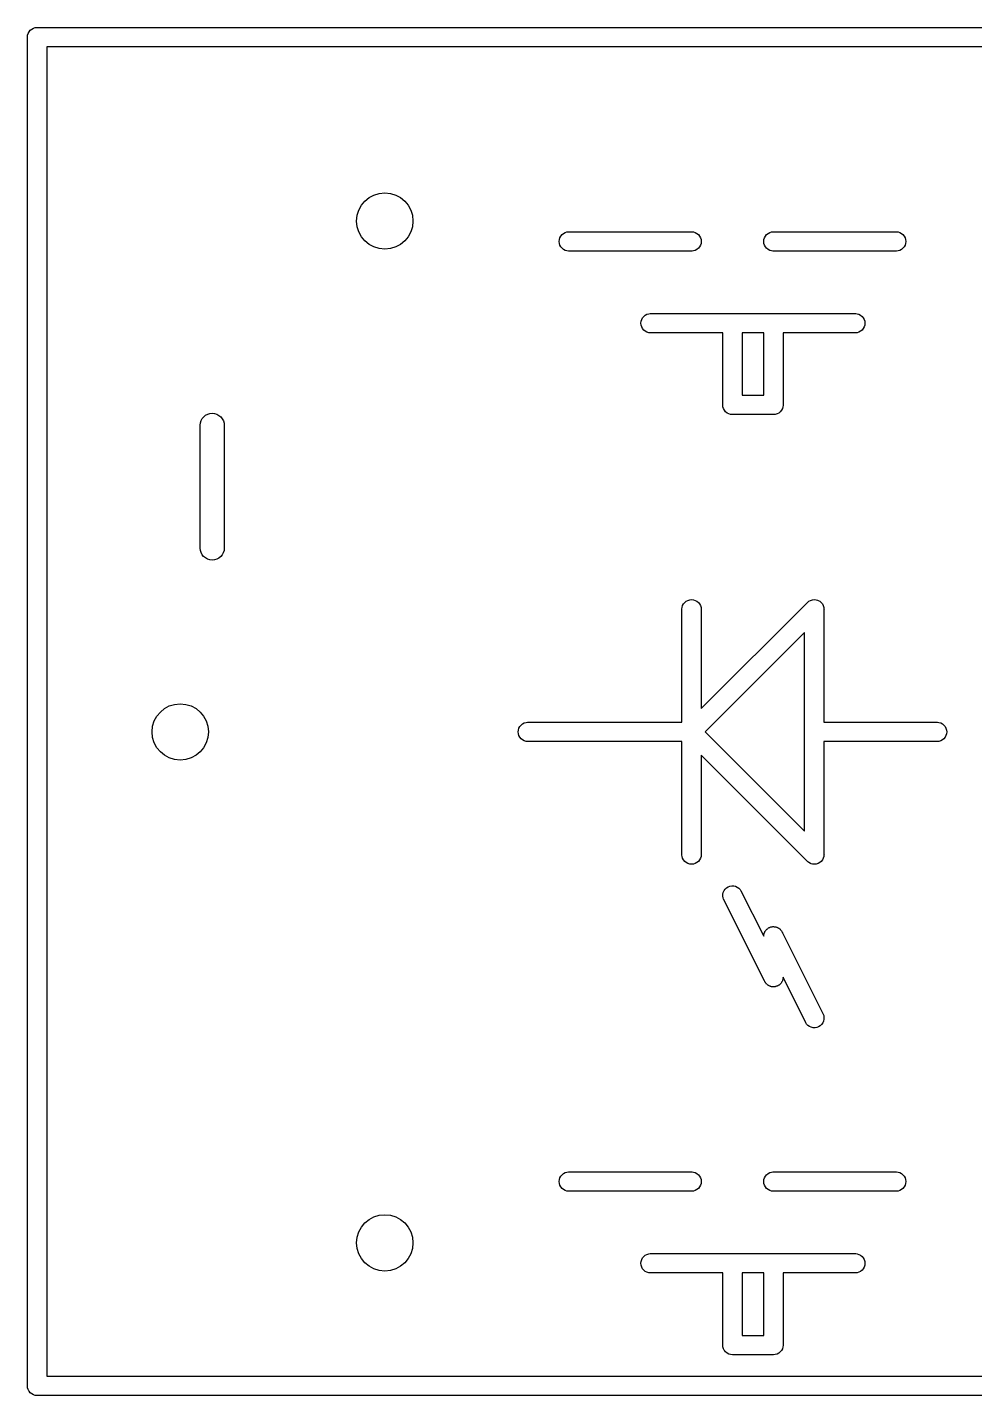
# Model space of a CAD drawing. Extents: x 17 to 176, y -177 to -9.
# Drawn here: x 21.57 to 27.46, y -87.43 to -78.93 of the extents above; entities that cross this region are included whole.
import ezdxf

# ---------------------------------------------------------------- set-up
doc = ezdxf.new("R2010")
doc.units = 0
doc.layers.add('BLACK', color=7, linetype='CONTINUOUS')

msp = doc.modelspace()

# ---------------------------------------------------------------- linework, layer by layer
at = {"layer": 'BLACK', "linetype": 'CONTINUOUS'}
for p, q in [((21.5737, -78.992), (21.5749, -78.9802)), ((21.5749, -78.9802), (21.5783, -78.9689)), ((21.5783, -78.9689), (21.5839, -78.9585)), ((21.5839, -78.9585), (21.5914, -78.9494)), ((21.5914, -78.9494), (21.6005, -78.9419)), ((21.6005, -78.9419), (21.6109, -78.9363)), ((21.6109, -78.9363), (21.6222, -78.9329)), ((21.6222, -78.9329), (21.6311, -78.932)), ((21.6311, -78.932), (21.634, -78.9317)), ((21.6311, -78.932), (21.6311, -78.932)), ((21.634, -78.9317), (21.6369, -78.932)), ((21.6369, -78.932), (29.7591, -78.932)), ((21.574, -78.995), (21.5737, -78.992)), ((21.574, -87.3711), (21.574, -78.995)), ((21.694, -79.052), (21.694, -87.314)), ((29.702, -79.052), (21.694, -79.052)), ((24.8757, -80.262), (24.8769, -80.2502)), ((24.8769, -80.2738), (24.8757, -80.262)), ((24.8769, -80.2502), (24.8803, -80.2389)), ((24.8803, -80.2389), (24.8859, -80.2285)), ((24.8859, -80.2285), (24.8934, -80.2194)), ((24.8934, -80.2194), (24.9025, -80.2119)), ((24.9025, -80.2119), (24.9129, -80.2063)), ((24.9129, -80.2063), (24.9242, -80.2029)), ((24.9242, -80.2029), (24.9331, -80.202)), ((24.9331, -80.202), (25.7009, -80.202)), ((25.7009, -80.202), (25.7098, -80.2029)), ((25.7098, -80.2029), (25.7211, -80.2063)), ((25.7211, -80.2063), (25.7315, -80.2119)), ((25.7315, -80.2119), (25.7406, -80.2194)), ((25.7406, -80.2194), (25.7481, -80.2285)), ((25.7481, -80.2285), (25.7537, -80.2389)), ((25.7537, -80.2389), (25.7571, -80.2502)), ((25.7571, -80.2502), (25.7583, -80.262)), ((25.7583, -80.262), (25.7571, -80.2738)), ((26.1457, -80.262), (26.1469, -80.2502)), ((26.1469, -80.2738), (26.1457, -80.262)), ((26.1469, -80.2502), (26.1503, -80.2389)), ((26.1503, -80.2389), (26.1559, -80.2285)), ((26.1559, -80.2285), (26.1634, -80.2194)), ((26.1634, -80.2194), (26.1725, -80.2119)), ((26.1725, -80.2119), (26.1829, -80.2063)), ((26.1829, -80.2063), (26.1942, -80.2029)), ((26.1942, -80.2029), (26.2031, -80.202)), ((26.2031, -80.202), (26.9709, -80.202)), ((26.9709, -80.202), (26.9798, -80.2029)), ((26.9798, -80.2029), (26.9911, -80.2063)), ((26.9911, -80.2063), (27.0015, -80.2119)), ((27.0015, -80.2119), (27.0106, -80.2194)), ((27.0106, -80.2194), (27.0181, -80.2285)), ((27.0181, -80.2285), (27.0237, -80.2389)), ((27.0237, -80.2389), (27.0271, -80.2502)), ((27.0271, -80.2502), (27.0283, -80.262)), ((27.0283, -80.262), (27.0271, -80.2738)), ((24.8803, -80.2851), (24.8769, -80.2738)), ((24.8859, -80.2955), (24.8803, -80.2851)), ((24.8934, -80.3046), (24.8859, -80.2955)), ((24.9025, -80.3121), (24.8934, -80.3046)), ((24.9129, -80.3177), (24.9025, -80.3121)), ((24.9242, -80.3211), (24.9129, -80.3177)), ((24.9331, -80.322), (24.9242, -80.3211)), ((25.7009, -80.322), (24.9331, -80.322)), ((25.7098, -80.3211), (25.7009, -80.322)), ((25.7211, -80.3177), (25.7098, -80.3211)), ((25.7315, -80.3121), (25.7211, -80.3177)), ((25.7406, -80.3046), (25.7315, -80.3121)), ((25.7481, -80.2955), (25.7406, -80.3046)), ((25.7537, -80.2851), (25.7481, -80.2955)), ((25.7571, -80.2738), (25.7537, -80.2851)), ((26.1503, -80.2851), (26.1469, -80.2738)), ((26.1559, -80.2955), (26.1503, -80.2851)), ((26.1634, -80.3046), (26.1559, -80.2955)), ((26.1725, -80.3121), (26.1634, -80.3046)), ((26.1829, -80.3177), (26.1725, -80.3121)), ((26.1942, -80.3211), (26.1829, -80.3177)), ((26.2031, -80.322), (26.1942, -80.3211)), ((26.9709, -80.322), (26.2031, -80.322)), ((26.9798, -80.3211), (26.9709, -80.322)), ((26.9911, -80.3177), (26.9798, -80.3211)), ((27.0015, -80.3121), (26.9911, -80.3177)), ((27.0106, -80.3046), (27.0015, -80.3121)), ((27.0181, -80.2955), (27.0106, -80.3046)), ((27.0237, -80.2851), (27.0181, -80.2955)), ((27.0271, -80.2738), (27.0237, -80.2851)), ((25.3837, -80.77), (25.3849, -80.7582)), ((25.3849, -80.7818), (25.3837, -80.77)), ((25.3849, -80.7582), (25.3883, -80.7469)), ((25.3883, -80.7469), (25.3939, -80.7365)), ((25.3939, -80.7365), (25.4014, -80.7274)), ((25.4014, -80.7274), (25.4105, -80.7199)), ((25.4105, -80.7199), (25.4209, -80.7143)), ((25.4209, -80.7143), (25.4322, -80.7109)), ((25.4322, -80.7109), (25.4411, -80.71)), ((25.4411, -80.71), (25.9491, -80.71)), ((25.9491, -80.71), (25.952, -80.7097)), ((25.952, -80.7097), (25.9549, -80.71)), ((25.9549, -80.71), (26.2031, -80.71)), ((26.2031, -80.71), (26.206, -80.7097)), ((26.206, -80.7097), (26.2089, -80.71)), ((26.2089, -80.71), (26.7169, -80.71)), ((26.7169, -80.71), (26.7258, -80.7109)), ((26.7258, -80.7109), (26.7371, -80.7143)), ((26.7371, -80.7143), (26.7475, -80.7199)), ((26.7475, -80.7199), (26.7566, -80.7274)), ((26.7566, -80.7274), (26.7641, -80.7365)), ((26.7641, -80.7365), (26.7697, -80.7469)), ((26.7697, -80.7469), (26.7731, -80.7582)), ((26.7731, -80.7582), (26.7743, -80.77)), ((26.7743, -80.77), (26.7731, -80.7818)), ((25.3883, -80.7931), (25.3849, -80.7818)), ((25.3939, -80.8035), (25.3883, -80.7931)), ((25.4014, -80.8126), (25.3939, -80.8035)), ((25.4105, -80.8201), (25.4014, -80.8126)), ((25.4209, -80.8257), (25.4105, -80.8201)), ((25.4322, -80.8291), (25.4209, -80.8257)), ((25.4411, -80.83), (25.4322, -80.8291)), ((25.892, -80.83), (25.4411, -80.83)), ((25.892, -81.2751), (25.892, -80.83)), ((26.012, -80.83), (26.012, -81.218)), ((26.146, -80.83), (26.012, -80.83)), ((26.146, -81.218), (26.146, -80.83)), ((26.7169, -80.83), (26.266, -80.83)), ((26.266, -80.83), (26.266, -81.2751)), ((26.7258, -80.8291), (26.7169, -80.83)), ((26.7371, -80.8257), (26.7258, -80.8291)), ((26.7475, -80.8201), (26.7371, -80.8257)), ((26.7566, -80.8126), (26.7475, -80.8201)), ((26.7641, -80.8035), (26.7566, -80.8126)), ((26.7697, -80.7931), (26.7641, -80.8035)), ((26.7731, -80.7818), (26.7697, -80.7931)), ((25.8917, -81.278), (25.892, -81.2751)), ((25.8929, -81.2898), (25.8917, -81.278)), ((26.012, -81.218), (26.146, -81.218)), ((26.266, -81.2809), (26.2651, -81.2898)), ((26.266, -81.2751), (26.2663, -81.278)), ((26.2663, -81.278), (26.266, -81.2809)), ((26.266, -81.2809), (26.266, -81.2809)), ((22.6525, -81.3755), (22.6595, -81.3627)), ((22.6595, -81.3627), (22.669, -81.3515)), ((22.669, -81.3515), (22.6804, -81.3423)), ((22.6804, -81.3423), (22.6933, -81.3355)), ((22.6933, -81.3355), (22.7074, -81.3314)), ((22.7074, -81.3314), (22.722, -81.33)), ((22.722, -81.33), (22.7365, -81.3316)), ((22.7365, -81.3316), (22.7505, -81.3359)), ((22.7505, -81.3359), (22.7634, -81.3429)), ((22.7634, -81.3429), (22.7746, -81.3522)), ((22.7746, -81.3522), (22.7839, -81.3635)), ((22.7839, -81.3635), (22.7908, -81.3765)), ((25.8963, -81.3011), (25.8929, -81.2898)), ((25.9019, -81.3115), (25.8963, -81.3011)), ((25.9094, -81.3206), (25.9019, -81.3115)), ((25.9185, -81.3281), (25.9094, -81.3206)), ((25.9289, -81.3337), (25.9185, -81.3281)), ((25.9402, -81.3371), (25.9289, -81.3337)), ((25.952, -81.3383), (25.9402, -81.3371)), ((25.9549, -81.338), (25.952, -81.3383)), ((26.2031, -81.338), (25.9549, -81.338)), ((26.206, -81.3383), (26.2031, -81.338)), ((26.2178, -81.3371), (26.206, -81.3383)), ((26.2291, -81.3337), (26.2178, -81.3371)), ((26.2395, -81.3281), (26.2291, -81.3337)), ((26.2486, -81.3206), (26.2395, -81.3281)), ((26.2561, -81.3115), (26.2486, -81.3206)), ((26.2617, -81.3011), (26.2561, -81.3115)), ((26.2651, -81.2898), (26.2617, -81.3011)), ((22.6464, -81.404), (22.6481, -81.3895)), ((22.6464, -81.405), (22.6464, -81.404)), ((22.6464, -82.167), (22.6464, -81.405)), ((22.6481, -81.3895), (22.6525, -81.3755)), ((22.7908, -81.3765), (22.795, -81.3905)), ((22.795, -81.3905), (22.7964, -81.405)), ((22.7964, -81.405), (22.7964, -82.167)), ((22.6479, -82.1815), (22.6464, -82.167)), ((22.6521, -82.1955), (22.6479, -82.1815)), ((22.659, -82.2085), (22.6521, -82.1955)), ((22.6682, -82.2198), (22.659, -82.2085)), ((22.6795, -82.2291), (22.6682, -82.2198)), ((22.7833, -82.2093), (22.7739, -82.2205)), ((22.7904, -82.1965), (22.7833, -82.2093)), ((22.7948, -82.1825), (22.7904, -82.1965)), ((22.7964, -82.168), (22.7948, -82.1825)), ((22.7964, -82.167), (22.7964, -82.168)), ((22.6924, -82.2361), (22.6795, -82.2291)), ((22.7063, -82.2404), (22.6924, -82.2361)), ((22.7209, -82.242), (22.7063, -82.2404)), ((22.7355, -82.2406), (22.7209, -82.242)), ((22.7495, -82.2365), (22.7355, -82.2406)), ((22.7625, -82.2297), (22.7495, -82.2365)), ((22.7739, -82.2205), (22.7625, -82.2297)), ((25.638, -82.5451), (25.6389, -82.5362)), ((25.638, -83.0563), (25.638, -82.5451)), ((25.6389, -82.5362), (25.6423, -82.5249)), ((25.6423, -82.5249), (25.6479, -82.5145)), ((25.6479, -82.5145), (25.6554, -82.5054)), ((25.6554, -82.5054), (25.6645, -82.4979)), ((25.6645, -82.4979), (25.6749, -82.4923)), ((25.6749, -82.4923), (25.6862, -82.4889)), ((25.6862, -82.4889), (25.698, -82.4877)), ((25.698, -82.4877), (25.7098, -82.4889)), ((25.7098, -82.4889), (25.7211, -82.4923)), ((25.7211, -82.4923), (25.7315, -82.4979)), ((25.7315, -82.4979), (25.7406, -82.5054)), ((25.7406, -82.5054), (25.7481, -82.5145)), ((25.7481, -82.5145), (25.7537, -82.5249)), ((25.7537, -82.5249), (25.7571, -82.5362)), ((25.7571, -82.5362), (25.758, -82.5451)), ((25.758, -83.1651), (26.4155, -82.5076)), ((25.758, -82.5451), (25.758, -83.1651)), ((26.4155, -82.5076), (26.4174, -82.5054)), ((26.4174, -82.5054), (26.4196, -82.5035)), ((26.4196, -82.5035), (26.4197, -82.5035)), ((26.4197, -82.5035), (26.4265, -82.4979)), ((26.4265, -82.4979), (26.4369, -82.4923)), ((26.4369, -82.4923), (26.4482, -82.4889)), ((26.4482, -82.4889), (26.46, -82.4877)), ((26.46, -82.4877), (26.4718, -82.4889)), ((26.4718, -82.4889), (26.4796, -82.4913)), ((26.4796, -82.4913), (26.4831, -82.4923)), ((26.4831, -82.4923), (26.4935, -82.4979)), ((26.4935, -82.4979), (26.5026, -82.5054)), ((26.5026, -82.5054), (26.5101, -82.5145)), ((26.5101, -82.5145), (26.5157, -82.5249)), ((26.5157, -82.5249), (26.5191, -82.5362)), ((26.5191, -82.5362), (26.52, -82.5451)), ((26.52, -82.5451), (26.52, -82.5451)), ((26.52, -82.5451), (26.5203, -82.548)), ((26.5203, -82.548), (26.52, -82.5509)), ((26.52, -82.5509), (26.52, -83.25)), ((26.4, -82.6929), (25.7829, -83.31)), ((26.4, -83.307), (26.4, -82.6929)), ((25.638, -83.25), (25.638, -83.0563)), ((24.6217, -83.31), (24.6229, -83.2982)), ((24.6229, -83.3218), (24.6217, -83.31)), ((24.6229, -83.2982), (24.6263, -83.2869)), ((24.6263, -83.3331), (24.6229, -83.3218)), ((24.6263, -83.2869), (24.6319, -83.2765)), ((24.6319, -83.2765), (24.6394, -83.2674)), ((24.6394, -83.2674), (24.6485, -83.2599)), ((24.6485, -83.2599), (24.6589, -83.2543)), ((24.6589, -83.2543), (24.6702, -83.2509)), ((24.6702, -83.2509), (24.6791, -83.25)), ((24.6791, -83.25), (25.638, -83.25)), ((25.7829, -83.31), (26.4, -83.9271)), ((26.3997, -83.31), (26.4, -83.307)), ((26.4, -83.3129), (26.3997, -83.31)), ((26.4, -83.9271), (26.4, -83.3129)), ((26.52, -83.25), (27.2249, -83.25)), ((27.2249, -83.25), (27.2338, -83.2509)), ((27.2338, -83.2509), (27.2451, -83.2543)), ((27.2451, -83.2543), (27.2555, -83.2599)), ((27.2555, -83.2599), (27.2646, -83.2674)), ((27.2646, -83.2674), (27.2721, -83.2765)), ((27.2721, -83.2765), (27.2777, -83.2869)), ((27.2777, -83.2869), (27.2811, -83.2982)), ((27.2811, -83.3218), (27.2777, -83.3331)), ((27.2811, -83.2982), (27.2823, -83.31)), ((27.2823, -83.31), (27.2811, -83.3218)), ((24.6319, -83.3435), (24.6263, -83.3331)), ((24.6394, -83.3526), (24.6319, -83.3435)), ((24.6485, -83.3601), (24.6394, -83.3526)), ((24.6589, -83.3657), (24.6485, -83.3601)), ((24.6702, -83.3691), (24.6589, -83.3657)), ((24.6791, -83.37), (24.6702, -83.3691)), ((25.638, -83.37), (24.6791, -83.37)), ((25.638, -84.0749), (25.638, -83.37)), ((27.2249, -83.37), (26.52, -83.37)), ((26.52, -83.37), (26.52, -84.0691)), ((27.2338, -83.3691), (27.2249, -83.37)), ((27.2451, -83.3657), (27.2338, -83.3691)), ((27.2555, -83.3601), (27.2451, -83.3657)), ((27.2646, -83.3526), (27.2555, -83.3601)), ((27.2721, -83.3435), (27.2646, -83.3526)), ((27.2777, -83.3331), (27.2721, -83.3435)), ((26.4155, -84.1124), (25.758, -83.4549)), ((25.758, -83.4549), (25.758, -84.0749)), ((25.6389, -84.0838), (25.638, -84.0749)), ((25.6423, -84.0951), (25.6389, -84.0838)), ((25.7571, -84.0838), (25.7537, -84.0951)), ((25.758, -84.0749), (25.7571, -84.0838)), ((26.5191, -84.0838), (26.5157, -84.0951)), ((26.52, -84.0749), (26.5191, -84.0838)), ((26.52, -84.0691), (26.5203, -84.072)), ((26.5203, -84.072), (26.52, -84.0749)), ((26.52, -84.0749), (26.52, -84.0749)), ((25.6479, -84.1055), (25.6423, -84.0951)), ((25.6554, -84.1146), (25.6479, -84.1055)), ((25.6645, -84.1221), (25.6554, -84.1146)), ((25.6749, -84.1277), (25.6645, -84.1221)), ((25.6862, -84.1311), (25.6749, -84.1277)), ((25.698, -84.1323), (25.6862, -84.1311)), ((25.7098, -84.1311), (25.698, -84.1323)), ((25.7211, -84.1277), (25.7098, -84.1311)), ((25.7315, -84.1221), (25.7211, -84.1277)), ((25.7406, -84.1146), (25.7315, -84.1221)), ((25.7481, -84.1055), (25.7406, -84.1146)), ((25.7537, -84.0951), (25.7481, -84.1055)), ((26.4174, -84.1146), (26.4155, -84.1124)), ((26.4196, -84.1165), (26.4174, -84.1146)), ((26.4197, -84.1165), (26.4196, -84.1165)), ((26.4265, -84.1221), (26.4197, -84.1165)), ((26.4369, -84.1277), (26.4265, -84.1221)), ((26.4404, -84.1287), (26.4369, -84.1277)), ((26.4482, -84.1311), (26.4404, -84.1287)), ((26.46, -84.1323), (26.4482, -84.1311)), ((26.4718, -84.1311), (26.46, -84.1323)), ((26.4831, -84.1277), (26.4718, -84.1311)), ((26.4935, -84.1221), (26.4831, -84.1277)), ((26.5026, -84.1146), (26.4935, -84.1221)), ((26.5101, -84.1055), (26.5026, -84.1146)), ((26.5157, -84.0951), (26.5101, -84.1055)), ((25.8919, -84.3303), (25.8922, -84.3185)), ((25.8939, -84.3419), (25.8919, -84.3303)), ((25.8922, -84.3185), (25.8948, -84.3069)), ((25.897, -84.3502), (25.8939, -84.3419)), ((25.8948, -84.3069), (25.8996, -84.2961)), ((25.8996, -84.2961), (25.9065, -84.2865)), ((25.9065, -84.2865), (25.915, -84.2784)), ((25.915, -84.2784), (25.925, -84.2721)), ((25.925, -84.2721), (25.9361, -84.2679)), ((25.9361, -84.2679), (25.9477, -84.2659)), ((25.9477, -84.2659), (25.9595, -84.2662)), ((25.9595, -84.2662), (25.9711, -84.2688)), ((25.9711, -84.2688), (25.9819, -84.2736)), ((25.9819, -84.2736), (25.9915, -84.2805)), ((25.9915, -84.2805), (25.9996, -84.289)), ((25.9996, -84.289), (26.0043, -84.2965)), ((26.0043, -84.2965), (26.146, -84.5798)), ((26.1501, -84.8563), (25.897, -84.3502)), ((26.146, -84.5771), (26.1461, -84.5762)), ((26.146, -84.5792), (26.146, -84.5771)), ((26.146, -84.5798), (26.146, -84.5792)), ((26.1461, -84.5762), (26.1462, -84.5725)), ((26.1462, -84.5725), (26.1467, -84.5704)), ((26.1467, -84.5704), (26.1469, -84.5682)), ((26.1469, -84.5682), (26.148, -84.5646)), ((26.148, -84.5646), (26.1488, -84.5609)), ((26.1488, -84.5609), (26.1497, -84.559)), ((26.1497, -84.559), (26.1503, -84.5569)), ((26.1503, -84.5569), (26.1521, -84.5536)), ((26.1521, -84.5536), (26.1536, -84.5501)), ((26.1536, -84.5501), (26.1549, -84.5484)), ((26.1549, -84.5484), (26.1559, -84.5465)), ((26.1559, -84.5465), (26.1583, -84.5436)), ((26.1583, -84.5436), (26.1605, -84.5405)), ((26.1605, -84.5405), (26.162, -84.539)), ((26.162, -84.539), (26.1634, -84.5374)), ((26.1634, -84.5374), (26.1663, -84.535)), ((26.1663, -84.535), (26.169, -84.5324)), ((26.169, -84.5324), (26.1709, -84.5312)), ((26.1709, -84.5312), (26.1725, -84.5299)), ((26.1725, -84.5299), (26.1758, -84.5281)), ((26.1758, -84.5281), (26.179, -84.5261)), ((26.179, -84.5261), (26.181, -84.5253)), ((26.181, -84.5253), (26.1829, -84.5243)), ((26.1829, -84.5243), (26.1866, -84.5232)), ((26.1866, -84.5232), (26.1901, -84.5219)), ((26.1901, -84.5219), (26.1922, -84.5215)), ((26.1922, -84.5215), (26.1942, -84.5209)), ((26.1942, -84.5209), (26.198, -84.5205)), ((26.198, -84.5205), (26.2017, -84.5199)), ((26.2017, -84.5199), (26.2039, -84.5199)), ((26.2039, -84.5199), (26.206, -84.5197)), ((26.206, -84.5197), (26.2098, -84.5201)), ((26.2098, -84.5201), (26.2135, -84.5202)), ((26.2135, -84.5202), (26.2156, -84.5207)), ((26.2156, -84.5207), (26.2178, -84.5209)), ((26.2178, -84.5209), (26.2214, -84.522)), ((26.2214, -84.522), (26.2251, -84.5228)), ((26.2251, -84.5228), (26.227, -84.5237)), ((26.227, -84.5237), (26.2291, -84.5243)), ((26.2291, -84.5243), (26.2324, -84.5261)), ((26.2324, -84.5261), (26.2359, -84.5276)), ((26.2359, -84.5276), (26.2376, -84.5289)), ((26.2376, -84.5289), (26.2395, -84.5299)), ((26.2395, -84.5299), (26.2424, -84.5323)), ((26.2424, -84.5323), (26.2455, -84.5345)), ((26.2455, -84.5345), (26.247, -84.536)), ((26.247, -84.536), (26.2486, -84.5374)), ((26.2486, -84.5374), (26.251, -84.5403)), ((26.251, -84.5403), (26.2536, -84.543)), ((26.2536, -84.543), (26.2548, -84.5449)), ((26.2548, -84.5449), (26.2561, -84.5465)), ((26.2561, -84.5465), (26.2579, -84.5498)), ((26.2579, -84.5498), (26.2583, -84.5505)), ((26.2583, -84.5505), (26.2593, -84.5524)), ((26.2593, -84.5524), (26.2617, -84.5569)), ((26.2617, -84.5569), (26.2619, -84.5577)), ((26.2619, -84.5577), (26.515, -85.0638)), ((26.2623, -84.855), (26.2617, -84.8571)), ((26.2632, -84.8531), (26.2623, -84.855)), ((26.264, -84.8494), (26.2632, -84.8531)), ((26.2651, -84.8458), (26.264, -84.8494)), ((26.2653, -84.8436), (26.2651, -84.8458)), ((26.2658, -84.8415), (26.2653, -84.8436)), ((26.2659, -84.8378), (26.2658, -84.8415)), ((26.266, -84.8369), (26.2659, -84.8378)), ((26.4077, -85.1175), (26.266, -84.8342)), ((26.266, -84.8342), (26.266, -84.8348)), ((26.266, -84.8348), (26.266, -84.8369)), ((26.1503, -84.8571), (26.1501, -84.8563)), ((26.1527, -84.8615), (26.1503, -84.8571)), ((26.1537, -84.8635), (26.1527, -84.8615)), ((26.1541, -84.8642), (26.1537, -84.8635)), ((26.1559, -84.8675), (26.1541, -84.8642)), ((26.1572, -84.8691), (26.1559, -84.8675)), ((26.1584, -84.871), (26.1572, -84.8691)), ((26.161, -84.8737), (26.1584, -84.871)), ((26.1634, -84.8766), (26.161, -84.8737)), ((26.165, -84.878), (26.1634, -84.8766)), ((26.1665, -84.8795), (26.165, -84.878)), ((26.1696, -84.8817), (26.1665, -84.8795)), ((26.1725, -84.8841), (26.1696, -84.8817)), ((26.1744, -84.8851), (26.1725, -84.8841)), ((26.1761, -84.8864), (26.1744, -84.8851)), ((26.1796, -84.8879), (26.1761, -84.8864)), ((26.1829, -84.8897), (26.1796, -84.8879)), ((26.185, -84.8903), (26.1829, -84.8897)), ((26.1869, -84.8912), (26.185, -84.8903)), ((26.1906, -84.892), (26.1869, -84.8912)), ((26.1942, -84.8931), (26.1906, -84.892)), ((26.1964, -84.8933), (26.1942, -84.8931)), ((26.1985, -84.8938), (26.1964, -84.8933)), ((26.2022, -84.8939), (26.1985, -84.8938)), ((26.206, -84.8943), (26.2022, -84.8939)), ((26.2081, -84.8941), (26.206, -84.8943)), ((26.2103, -84.8941), (26.2081, -84.8941)), ((26.214, -84.8935), (26.2103, -84.8941)), ((26.2178, -84.8931), (26.214, -84.8935)), ((26.2198, -84.8925), (26.2178, -84.8931)), ((26.2219, -84.8921), (26.2198, -84.8925)), ((26.2254, -84.8908), (26.2219, -84.8921)), ((26.2291, -84.8897), (26.2254, -84.8908)), ((26.231, -84.8887), (26.2291, -84.8897)), ((26.233, -84.8879), (26.231, -84.8887)), ((26.2361, -84.8859), (26.233, -84.8879)), ((26.2395, -84.8841), (26.2361, -84.8859)), ((26.2412, -84.8828), (26.2395, -84.8841)), ((26.243, -84.8816), (26.2412, -84.8828)), ((26.2457, -84.879), (26.243, -84.8816)), ((26.2486, -84.8766), (26.2457, -84.879)), ((26.25, -84.875), (26.2486, -84.8766)), ((26.2515, -84.8735), (26.25, -84.875)), ((26.2537, -84.8704), (26.2515, -84.8735)), ((26.2561, -84.8675), (26.2537, -84.8704)), ((26.2571, -84.8656), (26.2561, -84.8675)), ((26.2584, -84.8639), (26.2571, -84.8656)), ((26.2599, -84.8604), (26.2584, -84.8639)), ((26.2617, -84.8571), (26.2599, -84.8604)), ((26.5172, -85.1071), (26.5124, -85.1179)), ((26.515, -85.0638), (26.5181, -85.0721)), ((26.5198, -85.0955), (26.5172, -85.1071)), ((26.5181, -85.0721), (26.5201, -85.0837)), ((26.5201, -85.0837), (26.5198, -85.0955)), ((26.4124, -85.125), (26.4077, -85.1175)), ((26.4205, -85.1335), (26.4124, -85.125)), ((26.4301, -85.1404), (26.4205, -85.1335)), ((26.4409, -85.1452), (26.4301, -85.1404)), ((26.4525, -85.1478), (26.4409, -85.1452)), ((26.4643, -85.1481), (26.4525, -85.1478)), ((26.4759, -85.1461), (26.4643, -85.1481)), ((26.487, -85.1419), (26.4759, -85.1461)), ((26.497, -85.1356), (26.487, -85.1419)), ((26.5055, -85.1275), (26.497, -85.1356)), ((26.5124, -85.1179), (26.5055, -85.1275)), ((24.9129, -86.0483), (24.9242, -86.0449)), ((24.9242, -86.0449), (24.9331, -86.044)), ((24.9331, -86.044), (25.7009, -86.044)), ((25.7009, -86.044), (25.7098, -86.0449)), ((25.7098, -86.0449), (25.7211, -86.0483)), ((26.1829, -86.0483), (26.1942, -86.0449)), ((26.1942, -86.0449), (26.2031, -86.044)), ((26.2031, -86.044), (26.9709, -86.044)), ((26.9709, -86.044), (26.9798, -86.0449)), ((26.9798, -86.0449), (26.9911, -86.0483)), ((24.8757, -86.104), (24.8769, -86.0922)), ((24.8769, -86.1158), (24.8757, -86.104)), ((24.8769, -86.0922), (24.8803, -86.0809)), ((24.8803, -86.1271), (24.8769, -86.1158)), ((24.8803, -86.0809), (24.8859, -86.0705)), ((24.8859, -86.1375), (24.8803, -86.1271)), ((24.8859, -86.0705), (24.8934, -86.0614)), ((24.8934, -86.0614), (24.9025, -86.0539)), ((24.9025, -86.0539), (24.9129, -86.0483)), ((25.7211, -86.0483), (25.7315, -86.0539)), ((25.7315, -86.0539), (25.7406, -86.0614)), ((25.7406, -86.0614), (25.7481, -86.0705)), ((25.7481, -86.0705), (25.7537, -86.0809)), ((25.7537, -86.1271), (25.7481, -86.1375)), ((25.7537, -86.0809), (25.7571, -86.0922)), ((25.7571, -86.1158), (25.7537, -86.1271)), ((25.7571, -86.0922), (25.7583, -86.104)), ((25.7583, -86.104), (25.7571, -86.1158)), ((26.1457, -86.104), (26.1469, -86.0922)), ((26.1469, -86.1158), (26.1457, -86.104)), ((26.1469, -86.0922), (26.1503, -86.0809)), ((26.1503, -86.1271), (26.1469, -86.1158)), ((26.1503, -86.0809), (26.1559, -86.0705)), ((26.1559, -86.1375), (26.1503, -86.1271)), ((26.1559, -86.0705), (26.1634, -86.0614)), ((26.1634, -86.0614), (26.1725, -86.0539)), ((26.1725, -86.0539), (26.1829, -86.0483)), ((26.9911, -86.0483), (27.0015, -86.0539)), ((27.0015, -86.0539), (27.0106, -86.0614)), ((27.0106, -86.0614), (27.0181, -86.0705)), ((27.0181, -86.0705), (27.0237, -86.0809)), ((27.0237, -86.1271), (27.0181, -86.1375)), ((27.0237, -86.0809), (27.0271, -86.0922)), ((27.0271, -86.1158), (27.0237, -86.1271)), ((27.0271, -86.0922), (27.0283, -86.104)), ((27.0283, -86.104), (27.0271, -86.1158)), ((24.8934, -86.1466), (24.8859, -86.1375)), ((24.9025, -86.1541), (24.8934, -86.1466)), ((24.9129, -86.1597), (24.9025, -86.1541)), ((24.9242, -86.1631), (24.9129, -86.1597)), ((24.9331, -86.164), (24.9242, -86.1631)), ((25.7009, -86.164), (24.9331, -86.164)), ((25.7098, -86.1631), (25.7009, -86.164)), ((25.7211, -86.1597), (25.7098, -86.1631)), ((25.7315, -86.1541), (25.7211, -86.1597)), ((25.7406, -86.1466), (25.7315, -86.1541)), ((25.7481, -86.1375), (25.7406, -86.1466)), ((26.1634, -86.1466), (26.1559, -86.1375)), ((26.1725, -86.1541), (26.1634, -86.1466)), ((26.1829, -86.1597), (26.1725, -86.1541)), ((26.1942, -86.1631), (26.1829, -86.1597)), ((26.2031, -86.164), (26.1942, -86.1631)), ((26.9709, -86.164), (26.2031, -86.164)), ((26.9798, -86.1631), (26.9709, -86.164)), ((26.9911, -86.1597), (26.9798, -86.1631)), ((27.0015, -86.1541), (26.9911, -86.1597)), ((27.0106, -86.1466), (27.0015, -86.1541)), ((27.0181, -86.1375), (27.0106, -86.1466)), ((25.4105, -86.5619), (25.4209, -86.5563)), ((25.4209, -86.5563), (25.4322, -86.5529)), ((25.4322, -86.5529), (25.4411, -86.552)), ((25.4411, -86.552), (25.9491, -86.552)), ((25.9491, -86.552), (25.952, -86.5517)), ((25.952, -86.5517), (25.9549, -86.552)), ((25.9549, -86.552), (26.2031, -86.552)), ((26.2031, -86.552), (26.206, -86.5517)), ((26.206, -86.5517), (26.2089, -86.552)), ((26.2089, -86.552), (26.7169, -86.552)), ((26.7169, -86.552), (26.7258, -86.5529)), ((26.7258, -86.5529), (26.7371, -86.5563)), ((26.7371, -86.5563), (26.7475, -86.5619)), ((25.3837, -86.612), (25.3849, -86.6002)), ((25.3849, -86.6238), (25.3837, -86.612)), ((25.3849, -86.6002), (25.3883, -86.5889)), ((25.3883, -86.6351), (25.3849, -86.6238)), ((25.3883, -86.5889), (25.3939, -86.5785)), ((25.3939, -86.6455), (25.3883, -86.6351)), ((25.3939, -86.5785), (25.4014, -86.5694)), ((25.4014, -86.5694), (25.4105, -86.5619)), ((26.7475, -86.5619), (26.7566, -86.5694)), ((26.7566, -86.5694), (26.7641, -86.5785)), ((26.7641, -86.5785), (26.7697, -86.5889)), ((26.7697, -86.6351), (26.7641, -86.6455)), ((26.7697, -86.5889), (26.7731, -86.6002)), ((26.7731, -86.6238), (26.7697, -86.6351)), ((26.7731, -86.6002), (26.7743, -86.612)), ((26.7743, -86.612), (26.7731, -86.6238)), ((25.4014, -86.6546), (25.3939, -86.6455)), ((25.4105, -86.6621), (25.4014, -86.6546)), ((25.4209, -86.6677), (25.4105, -86.6621)), ((25.4322, -86.6711), (25.4209, -86.6677)), ((25.4411, -86.672), (25.4322, -86.6711)), ((25.892, -86.672), (25.4411, -86.672)), ((25.892, -87.1171), (25.892, -86.672)), ((26.012, -86.672), (26.012, -87.06)), ((26.146, -86.672), (26.012, -86.672)), ((26.146, -87.06), (26.146, -86.672)), ((26.7169, -86.672), (26.266, -86.672)), ((26.266, -86.672), (26.266, -87.1171)), ((26.7258, -86.6711), (26.7169, -86.672)), ((26.7371, -86.6677), (26.7258, -86.6711)), ((26.7475, -86.6621), (26.7371, -86.6677)), ((26.7566, -86.6546), (26.7475, -86.6621)), ((26.7641, -86.6455), (26.7566, -86.6546)), ((26.012, -87.06), (26.146, -87.06)), ((25.8917, -87.12), (25.892, -87.1171)), ((25.8929, -87.1318), (25.8917, -87.12)), ((25.8963, -87.1431), (25.8929, -87.1318)), ((25.9007, -87.1513), (25.8963, -87.1431)), ((25.9019, -87.1535), (25.9007, -87.1513)), ((26.2617, -87.1431), (26.2561, -87.1535)), ((26.2651, -87.1318), (26.2617, -87.1431)), ((26.266, -87.1229), (26.2651, -87.1318)), ((26.266, -87.1171), (26.2663, -87.12)), ((26.2663, -87.12), (26.266, -87.1229)), ((26.266, -87.1229), (26.266, -87.1229)), ((25.9094, -87.1626), (25.9019, -87.1535)), ((25.9185, -87.1701), (25.9094, -87.1626)), ((25.9289, -87.1757), (25.9185, -87.1701)), ((25.9402, -87.1791), (25.9289, -87.1757)), ((25.952, -87.1803), (25.9402, -87.1791)), ((25.9549, -87.18), (25.952, -87.1803)), ((26.2031, -87.18), (25.9549, -87.18)), ((26.206, -87.1803), (26.2031, -87.18)), ((26.2178, -87.1791), (26.206, -87.1803)), ((26.2291, -87.1757), (26.2178, -87.1791)), ((26.2395, -87.1701), (26.2291, -87.1757)), ((26.2486, -87.1626), (26.2395, -87.1701)), ((26.2561, -87.1535), (26.2486, -87.1626)), ((21.694, -87.314), (29.702, -87.314)), ((21.5737, -87.374), (21.574, -87.3711)), ((21.5749, -87.3858), (21.5737, -87.374)), ((21.5783, -87.3971), (21.5749, -87.3858)), ((21.582, -87.404), (21.5783, -87.3971)), ((21.5839, -87.4075), (21.582, -87.404)), ((21.5914, -87.4166), (21.5839, -87.4075)), ((21.6005, -87.4241), (21.5914, -87.4166)), ((21.6109, -87.4297), (21.6005, -87.4241)), ((21.6222, -87.4331), (21.6109, -87.4297)), ((21.634, -87.4343), (21.6222, -87.4331)), ((21.6369, -87.434), (21.634, -87.4343)), ((29.7591, -87.434), (21.6369, -87.434))]:
    msp.add_line(p, q, dxfattribs=at)
at = {"layer": 'BLACK'}
for centre in [(23.793, -80.135), (23.793, -80.135), (22.523, -83.31), (22.523, -83.31), (23.793, -86.485), (23.793, -86.485)]:
    msp.add_circle(centre, 0.175, dxfattribs=at)

doc.saveas('drawing.dxf')
